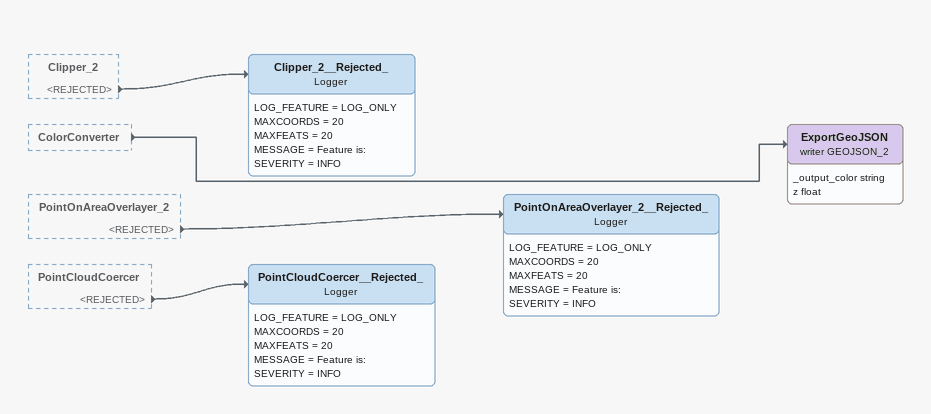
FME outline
Clipper_2 [outside]
    <REJECTED> -> Clipper_2__Rejected_
ColorConverter [outside]
    -> ExportGeoJSON (writer GEOJSON_2)
PointOnAreaOverlayer_2 [outside]
    <REJECTED> -> PointOnAreaOverlayer_2__Rejected_
PointCloudCoercer [outside]
    <REJECTED> -> PointCloudCoercer__Rejected_
PointCloudCoercer__Rejected_: Logger
    LOG_FEATURE = LOG_ONLY
    MAXCOORDS = 20
    MAXFEATS = 20
    MESSAGE = Feature is:
    SEVERITY = INFO
Clipper_2__Rejected_: Logger
    LOG_FEATURE = LOG_ONLY
    MAXCOORDS = 20
    MAXFEATS = 20
    MESSAGE = Feature is:
    SEVERITY = INFO
ExportGeoJSON (writer GEOJSON_2)
    attributes: _output_color string, z float
PointOnAreaOverlayer_2__Rejected_: Logger
    LOG_FEATURE = LOG_ONLY
    MAXCOORDS = 20
    MAXFEATS = 20
    MESSAGE = Feature is:
    SEVERITY = INFO
